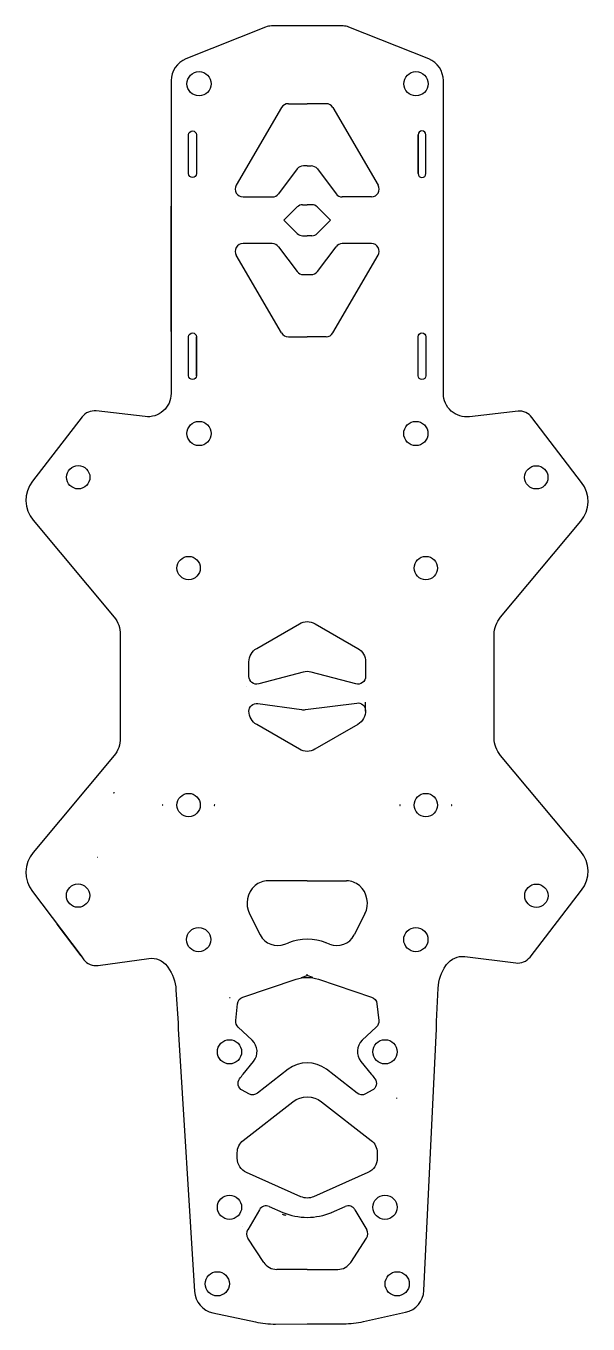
# Model space of a CAD drawing. Header units: millimetres. Extents: x -36 to 36, y -82 to 85.
import ezdxf

# ---------------------------------------------------------------- set-up
doc = ezdxf.new("R2010")
doc.units = ezdxf.units.MM
doc.layers.get('0').update_dxf_attribs({"linetype": 'CONTINUOUS'})

msp = doc.modelspace()

# ---------------------------------------------------------------- linework, layer by layer
for p, q in [((-3.29, 74.5), (-9.12, 64.5)), ((-2.43, 75), (0, 75)), ((2.43, 75), (0, 75)), ((3.29, 74.5), (9.12, 64.5)), ((-14.25, 71), (-14.25, 66)), ((14.25, 66), (14.25, 71)), ((0, 67), (-0.5, 67)), ((0, 67), (0.5, 67)), ((-1.3, 66.6), (-3.7, 63.4)), ((1.3, 66.6), (3.7, 63.4)), ((-17.51, 45.69), (-17.5, 61.83)), ((-8.26, 63), (-4.5, 63)), ((-0.59, 62), (0, 62)), ((0.59, 62), (0, 62)), ((8.26, 63), (4.5, 63)), ((-1.29, 61.71), (-3, 60)), ((1.29, 61.71), (3, 60)), ((-1.29, 58.29), (-3, 60)), ((1.29, 58.29), (3, 60)), ((-4.5, 57), (-8.26, 57)), ((-0.59, 58), (0, 58)), ((0.59, 58), (0, 58)), ((8.26, 57), (4.5, 57)), ((-3.29, 45.5), (-9.12, 55.5)), ((-3.7, 56.6), (-1.3, 53.4)), ((1.3, 53.4), (3.7, 56.6)), ((3.29, 45.5), (9.12, 55.5)), ((-0.5, 53), (0.5, 53)), ((17.51, 45.69), (17.51, 45.69)), ((-14.25, 40), (-14.25, 45)), ((-2.43, 45), (0, 45)), ((2.43, 45), (0, 45)), ((14.25, 40), (14.25, 45)), ((7.5, -3.18), (7.5, -1.99)), ((-26.99, -22.01), (-27, -22.01)), ((0, -25), (-5.06, -25)), ((0, -25), (5.06, -25)), ((-6.71, -25.62), (-6.71, -25.62)), ((6.71, -25.62), (6.71, -25.62)), ((-7.42, -29.24), (-6.04, -31.96)), ((7.42, -29.24), (6.04, -31.96)), ((-29.09, -34.65), (-32.16, -30.59)), ((-2.88, -33.15), (-2.41, -32.97)), ((2.88, -33.15), (2.41, -32.97)), ((-0.73, -37.44), (0, -37.19)), ((0, -37.19), (0, -37)), ((0.73, -37.44), (0, -37.19)), ((-10, -40), (-9.9, -40)), ((11.48, -52.94), (11.48, -53)), ((-6.14, -67.33), (-7.66, -69.91)), ((-4.89, -66.91), (-3.14, -67.66)), ((3.14, -67.66), (4.89, -66.91)), ((6.14, -67.33), (7.66, -69.91)), ((-5.59, -74.09), (-7.64, -70.96)), ((5.59, -74.09), (7.64, -70.96)), ((0, -75), (-3.92, -75)), ((0, -75), (3.92, -75))]:
    msp.add_line(p, q)
for points in [[(7.25, -81.71), (12.65, -80.51, 0.338257), (15, -77.73), (16.62, -44.06), (16.62, -43.1), (16.83, -38.82, -0.143554), (17.84, -35.89), (17.93, -35.77, -0.276196), (20.28, -34.74), (26.81, -35.57, 0.265701), (28.65, -34.81), (35.29, -26.21, 0.350968), (35.18, -21.21), (24.85, -8.87, -0.175908), (24.04, -6.62), (24.04, 0.02), (24.04, 6.67, -0.175908), (24.85, 8.92), (35.18, 21.26, 0.350968), (35.29, 26.26), (28.87, 34.64, 0.262695), (27.11, 35.44), (20.86, 34.71, -0.448764), (17.51, 37.7), (17.51, 45.69, -0.000204), (17.51, 45.69), (17.51, 77.97, 0.306664), (15.62, 80.75), (5.36, 84.86, 0.095416), (4.62, 85), (-4.61, 85, 0.095414), (-5.35, 84.86), (-15.61, 80.76, 0.306687), (-17.49, 77.97), (-17.51, 45.69), (-17.51, 37.71, -0.448602), (-20.86, 34.73), (-27.14, 35.46, 0.263597), (-28.96, 34.7), (-35.34, 26.41, 0.351367), (-35.24, 21.4), (-24.85, 8.94, -0.17557), (-24.04, 6.7), (-24.04, 0.02), (-24.04, -6.65, -0.17557), (-24.85, -8.89), (-35.24, -21.35, 0.351367), (-35.34, -26.36), (-29.09, -34.65), (-28.75, -35.15, 0.265701), (-26.9, -35.89), (-20.38, -34.99, -0.276196), (-18.02, -35.99), (-17.93, -36.11, -0.143554), (-16.88, -39.02), (-16.62, -43.3), (-16.59, -44.03), (-14.5, -77.84, 0.336319), (-12.14, -80.59), (-6.67, -81.76, 0.054703), (-4.07, -82.03), (0, -81.99), (4.66, -81.99, 0.054565)], [(-15.25, 66), (-15.25, 71, -1), (-14.25, 71), (-14.25, 66, -1)], [(15.25, 66), (15.25, 71, 1), (14.25, 71), (14.25, 66, 1)], [(-15.25, 40), (-15.25, 45, -1), (-14.25, 45), (-14.25, 40, -1)], [(14.25, 45, -1), (15.25, 45), (15.25, 40, -1), (14.25, 40)], [(-1, 8.09, -0.267906), (1, 8.08), (6.5, 4.91, -0.267896), (7.5, 3.18), (7.5, 1.3, -0.492829), (6.24, 0.33), (0.52, 1.86, 0.131055), (-0.52, 1.86), (-6.24, 0.34, -0.492628), (-7.5, 1.3), (-7.5, 3.18, -0.268136), (-6.5, 4.91)], [(7.5, -3.06, -0.280097), (6.5, -4.88), (0.99, -8.07, -0.268224), (-1.01, -8.07), (-6.5, -4.9, -0.267833), (-7.5, -3.17), (-7.5, -3.18, -0.45515), (-6.36, -2.19), (-0.75, -2.97, 0.066761), (-0.22, -2.97), (6.37, -2.12, -0.43878)], [(1.43, -37.67), (8.28, -39.96, -0.294766), (8.96, -40.81), (9.19, -42.99, -0.233329), (8.88, -43.82), (7.08, -45.52, 0.393035), (6.9, -48.23), (8.23, -49.87, -0.013248), (8.7, -50.48, -0.455113), (8.36, -51.95), (7.49, -52.42, -0.296558), (6.4, -52.32), (2.46, -49.25, 0.343108), (-2.46, -49.25), (-6.4, -52.32, -0.296558), (-7.49, -52.42), (-8.36, -51.95, -0.455113), (-8.7, -50.48, -0.013248), (-8.23, -49.87), (-6.9, -48.23, 0.393035), (-7.08, -45.52), (-8.88, -43.82, -0.233329), (-9.19, -42.99), (-8.96, -40.81, -0.294766), (-8.28, -39.96), (-1.43, -37.67, -0.162672)], [(-7.81, -62.53, -0.296392), (-9, -60.7), (-9, -59.98, -0.231443), (-8.23, -58.4), (-1.84, -53.43, -0.343108), (1.84, -53.43), (8.23, -58.4, -0.231443), (9, -59.98), (9, -60.7, -0.296392), (7.81, -62.53), (0.81, -65.64, -0.212214), (-0.81, -65.64)]]:
    msp.add_lwpolyline(points, format="xyb", close=True)
for centre, radius in [((-13.91, 77.56), 1.56), ((13.98, 77.56), 1.56), ((-13.91, 32.56), 1.56), ((13.97, 32.56), 1.56), ((-29.45, 26.93), 1.5), ((29.46, 26.92), 1.5), ((-15.25, 15.25), 1.5), ((15.25, 15.25), 1.5), ((-15.25, -15.25), 1.5), ((15.25, -15.25), 1.5), ((-29.48, -26.9), 1.5), ((29.47, -26.91), 1.5), ((-13.97, -32.56), 1.56), ((13.97, -32.56), 1.56), ((-10, -47), 1.56), ((10, -47), 1.56), ((-10, -67), 1.56), ((10, -67), 1.56), ((-11.57, -76.85), 1.56), ((11.57, -76.85), 1.56)]:
    msp.add_circle(centre, radius)
for centre, radius, start, end in [((-2.43, 74), 1, 90, 149.7436), ((2.43, 74), 1, 30.2564, 90), ((-0.5, 66), 1, 90, 143.1301), ((-0.5, 66), 1, 90, 143.1301), ((0.5, 66), 1, 36.8699, 90), ((-8.26, 64), 1, 149.7436, 270), ((8.26, 64), 1, -90, 30.2564), ((-4.5, 64), 1, 270, 323.1301), ((-0.59, 61), 1, 90, 135), ((0.59, 61), 1, 45, 90), ((4.5, 64), 1, 216.8699, 270), ((-8.26, 56), 1, 90, 210.2564), ((-4.5, 56), 1, 36.8699, 90), ((-0.59, 59), 1, 225, 270), ((0.59, 59), 1, 270, 315), ((4.5, 56), 1, 90, 143.1301), ((8.26, 56), 1, -30.2564, 90), ((-0.5, 54), 1, 216.8699, 270), ((0.5, 54), 1, 270, 323.1301), ((-26.51, 45.69), 9, -0.0464, 0.0002), ((-2.43, 46), 1, 210.2564, 270), ((2.43, 46), 1, 270, 329.7436), ((-2, 2), 2, -2.008, 0.0105), ((2.03, 1.99), 1.98, 179.8865, 181.6127), ((-7.67, -2), 2, 92.6379, 93.2671), ((-7.67, 2), 2, 266.7328, 267.3621), ((-24.88, -13.63), 0.05, -130.5515, 49.2442), ((-18.55, -15.25), 0.05, 89.5659, 270.4341), ((-11.95, -15.25), 0.05, -90.4341, 90.4341), ((11.95, -15.25), 0.05, 89.5659, 270.4341), ((18.55, -15.25), 0.05, -90.4341, 90.4341), ((-5.06, -27.5), 2.5, 90, 131.0701), ((5.06, -27.5), 2.5, 48.9299, 90), ((-4.74, -27.88), 3, 131.0701, 206.9266), ((4.74, -27.88), 3, -26.9266, 48.9299), ((-3.81, -30.83), 2.5, 206.9266, 291.8014), ((0, -39), 6.5, 68.1986, 111.8014), ((3.81, -30.83), 2.5, 248.1986, 333.0734), ((-5.28, -67.83), 1, 66.8751, 149.4547), ((-2.75, -67), 1, 241.4385, 270), ((0, -60.3), 8, 246.8751, 293.1249), ((5.28, -67.83), 1, 30.5453, 113.1249), ((-6.3, -69.35), 2, 183.113, 183.5547), ((-6.8, -70.42), 1, 149.4547, 213.1662), ((6.8, -70.42), 1, -33.1662, 30.5453), ((-3.92, -73), 2, 213.1662, 270), ((3.92, -73), 2, 270, 326.8338)]:
    msp.add_arc(centre, radius, start, end)

doc.saveas('drawing.dxf')
